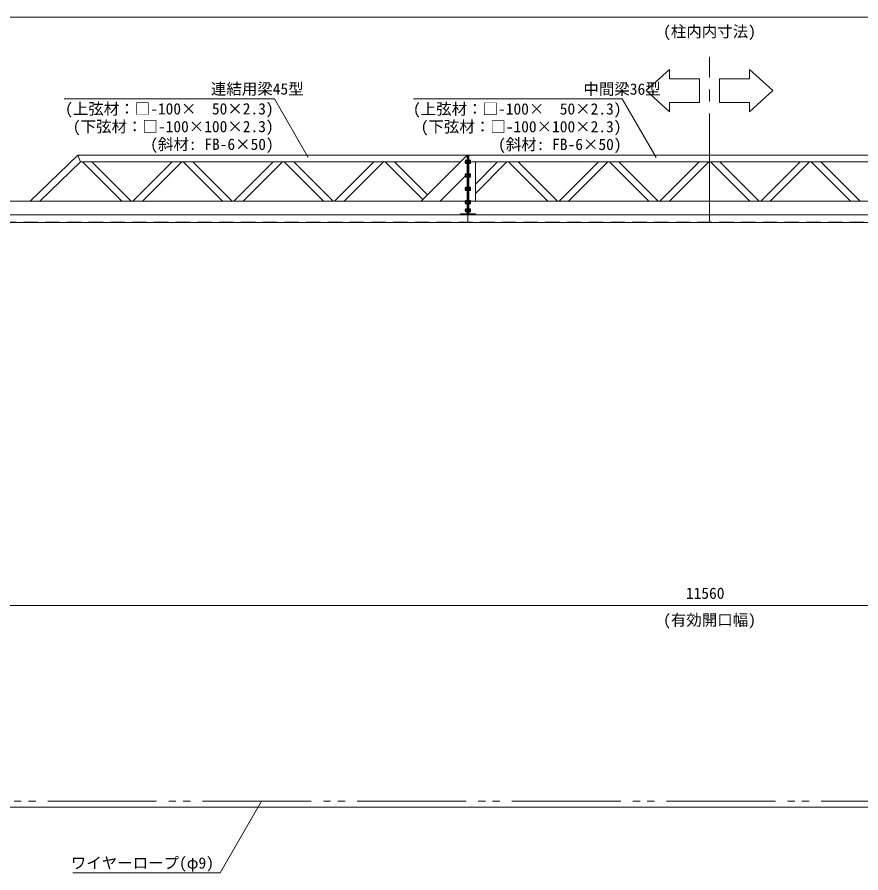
# Model space of a CAD drawing. Units: millimetres, scale not verified. Extents: x 2437 to 26587, y -17325 to 17325.
# Drawn here: x 5770 to 12054, y -13834 to -7461 of the extents above; entities that cross this region are included whole.
import ezdxf
from ezdxf.enums import TextEntityAlignment as Align

# ---------------------------------------------------------------- set-up
doc = ezdxf.new("R2010")
doc.units = ezdxf.units.MM
doc.header["$LTSCALE"] = 90
for name, pattern in [('CHAIN2', [12, 9, -1, 1, -1]), ('DASHED1', [1.8, 1.2, -0.6]), ('DOUBLE_CHAIN2', [12.8, 9, -1, 0.6, -0.6, 0.6, -1])]:
    doc.linetypes.add(name, pattern=pattern)
for name, color, linetype, lineweight in [('0-5_ﾍﾞｰｽﾗｲﾝ', 5, 'Continuous', 18), ('0-6_ﾎﾞﾙﾄ類', 2, 'Continuous', 18), ('0-8_ﾜｲﾔｰﾛｰﾌﾟ', 7, 'DOUBLE_CHAIN2', 18), ('0-B_寸法', 3, 'Continuous', 18), ('1-3_中間梁36', 7, 'Continuous', 18), ('1-4_通芯', 1, 'CHAIN2', 18), ('1-9_文字', 7, 'Continuous', 18), ('1-B_連結用梁45', 7, 'Continuous', 18)]:
    doc.layers.add(name, color=color, linetype=linetype, lineweight=lineweight)
doc.styles.add('ＭＳ ゴシック', font='')
doc.styles.get('ＭＳ ゴシック').set_extended_font_data('MS Gothic')

msp = doc.modelspace()

# ---------------------------------------------------------------- linework, layer by layer
at = {"layer": '0-5_ﾍﾞｰｽﾗｲﾝ'}
msp.add_line((3116.88, -13345), (17776.88, -13345), dxfattribs=at)
at = {"layer": '0-6_ﾎﾞﾙﾄ類'}
for p, q in [((9108.18, -8533), (9106.18, -8535)), ((9106.18, -8545), (9106.18, -8535)), ((9109.58, -8534.2), (9106.98, -8534.2)), ((9108.18, -8547), (9108.18, -8533)), ((9109.58, -8533), (9108.18, -8533)), ((9109.58, -8529.5), (9111.2, -8527.88)), ((9109.58, -8550.5), (9109.58, -8529.5)), ((9111.2, -8533.93), (9118.58, -8533.93)), ((9138.18, -8539.2), (9135.18, -8540)), ((9145.56, -8533.93), (9138.18, -8533.93)), ((9147.18, -8529.5), (9145.56, -8527.88)), ((9147.18, -8550.5), (9147.18, -8529.5)), ((9108.18, -8547), (9106.18, -8545)), ((9109.58, -8545.8), (9106.98, -8545.8)), ((9109.58, -8547), (9108.18, -8547)), ((9109.58, -8550.5), (9111.2, -8552.12)), ((9111.2, -8546.06), (9118.58, -8546.06)), ((9138.18, -8540), (9135.18, -8540.8)), ((9145.56, -8546.06), (9138.18, -8546.06)), ((9147.18, -8550.5), (9145.56, -8552.12)), ((9108.18, -8633), (9106.18, -8635)), ((9106.18, -8645), (9106.18, -8635)), ((9108.18, -8647), (9106.18, -8645)), ((9109.58, -8634.2), (9106.98, -8634.2)), ((9109.58, -8645.8), (9106.98, -8645.8)), ((9108.18, -8647), (9108.18, -8633)), ((9109.58, -8633), (9108.18, -8633)), ((9109.58, -8647), (9108.18, -8647)), ((9109.58, -8629.5), (9111.2, -8627.88)), ((9109.58, -8650.5), (9109.58, -8629.5)), ((9109.58, -8650.5), (9111.2, -8652.12)), ((9111.2, -8633.93), (9118.58, -8633.93)), ((9111.2, -8646.07), (9118.58, -8646.07)), ((9138.18, -8639.2), (9135.18, -8640)), ((9138.18, -8640), (9135.18, -8640.8)), ((9145.56, -8633.93), (9138.18, -8633.93)), ((9145.56, -8646.07), (9138.18, -8646.07)), ((9147.18, -8629.5), (9145.56, -8627.88)), ((9147.18, -8650.5), (9145.56, -8652.12)), ((9147.18, -8650.5), (9147.18, -8629.5)), ((9109.58, -8729.5), (9111.2, -8727.88)), ((9109.58, -8750.5), (9109.58, -8729.5)), ((9147.18, -8729.5), (9145.56, -8727.88)), ((9147.18, -8750.5), (9147.18, -8729.5)), ((9108.18, -8733), (9106.18, -8735)), ((9106.18, -8745), (9106.18, -8735)), ((9108.18, -8747), (9106.18, -8745)), ((9109.58, -8734.2), (9106.98, -8734.2)), ((9109.58, -8745.8), (9106.98, -8745.8)), ((9108.18, -8747), (9108.18, -8733)), ((9109.58, -8733), (9108.18, -8733)), ((9109.58, -8747), (9108.18, -8747)), ((9109.58, -8750.5), (9111.2, -8752.12)), ((9111.2, -8733.94), (9118.58, -8733.94)), ((9111.2, -8746.07), (9118.58, -8746.07)), ((9138.18, -8739.2), (9135.18, -8740)), ((9138.18, -8740), (9135.18, -8740.8)), ((9145.56, -8733.94), (9138.18, -8733.94)), ((9145.56, -8746.07), (9138.18, -8746.07)), ((9147.18, -8750.5), (9145.56, -8752.12)), ((9108.18, -8833), (9106.18, -8835)), ((9106.18, -8845), (9106.18, -8835)), ((9108.18, -8847), (9106.18, -8845)), ((9109.58, -8834.2), (9106.98, -8834.2)), ((9109.58, -8845.8), (9106.98, -8845.8)), ((9108.18, -8847), (9108.18, -8833)), ((9109.58, -8833), (9108.18, -8833)), ((9109.58, -8847), (9108.18, -8847)), ((9109.58, -8829.5), (9111.2, -8827.88)), ((9109.58, -8850.5), (9109.58, -8829.5)), ((9109.58, -8850.5), (9111.2, -8852.12)), ((9111.2, -8833.94), (9118.58, -8833.94)), ((9111.2, -8846.06), (9118.58, -8846.06)), ((9138.18, -8839.2), (9135.18, -8840)), ((9138.18, -8840), (9135.18, -8840.81)), ((9145.56, -8833.94), (9138.18, -8833.94)), ((9145.56, -8846.06), (9138.18, -8846.06)), ((9147.18, -8829.5), (9145.56, -8827.88)), ((9147.18, -8850.5), (9145.56, -8852.12)), ((9147.18, -8850.5), (9147.18, -8829.5)), ((9108.18, -8893), (9106.18, -8895)), ((9106.18, -8905), (9106.18, -8895)), ((9108.18, -8907), (9106.18, -8905)), ((9109.58, -8894.2), (9106.98, -8894.2)), ((9109.58, -8905.8), (9106.98, -8905.8)), ((9108.18, -8907), (9108.18, -8893)), ((9109.58, -8893), (9108.18, -8893)), ((9109.58, -8907), (9108.18, -8907)), ((9109.58, -8889.5), (9111.2, -8887.88)), ((9109.58, -8910.5), (9109.58, -8889.5)), ((9109.58, -8910.5), (9111.2, -8912.12)), ((9111.2, -8893.93), (9118.58, -8893.93)), ((9111.2, -8906.06), (9118.58, -8906.06)), ((9138.18, -8899.2), (9135.18, -8900)), ((9138.18, -8900), (9135.18, -8900.8)), ((9145.56, -8893.93), (9138.18, -8893.93)), ((9145.56, -8906.06), (9138.18, -8906.06)), ((9147.18, -8889.5), (9145.56, -8887.88)), ((9147.18, -8910.5), (9145.56, -8912.12)), ((9147.18, -8910.5), (9147.18, -8889.5))]:
    msp.add_line(p, q, dxfattribs=at)
for points in [[(9111.2, -8527.88), (9118.58, -8527.88), (9118.58, -8552.12), (9111.2, -8552.12)], [(9145.56, -8527.88), (9138.18, -8527.88), (9138.18, -8552.12), (9145.56, -8552.12)], [(9111.2, -8627.88), (9118.58, -8627.88), (9118.58, -8652.12), (9111.2, -8652.12)], [(9145.56, -8627.88), (9138.18, -8627.88), (9138.18, -8652.12), (9145.56, -8652.12)], [(9111.2, -8727.88), (9118.58, -8727.88), (9118.58, -8752.12), (9111.2, -8752.12)], [(9145.56, -8727.88), (9138.18, -8727.88), (9138.18, -8752.12), (9145.56, -8752.12)], [(9111.2, -8827.88), (9118.58, -8827.88), (9118.58, -8852.12), (9111.2, -8852.12)], [(9145.56, -8827.88), (9138.18, -8827.88), (9138.18, -8852.12), (9145.56, -8852.12)], [(9111.2, -8887.88), (9118.58, -8887.88), (9118.58, -8912.12), (9111.2, -8912.12)], [(9145.56, -8887.88), (9138.18, -8887.88), (9138.18, -8912.12), (9145.56, -8912.12)]]:
    msp.add_lwpolyline(points, dxfattribs=at)
for points in [[(9118.58, -8551), (9118.58, -8529), (9120.88, -8529), (9120.88, -8551)], [(9135.18, -8529), (9135.18, -8551), (9132.88, -8551), (9132.88, -8529)], [(9135.18, -8528.65), (9135.18, -8551.35), (9138.18, -8551.35), (9138.18, -8528.65)], [(9118.58, -8651), (9118.58, -8629), (9120.88, -8629), (9120.88, -8651)], [(9135.18, -8629), (9135.18, -8651), (9132.88, -8651), (9132.88, -8629)], [(9135.18, -8628.65), (9135.18, -8651.35), (9138.18, -8651.35), (9138.18, -8628.65)], [(9118.58, -8751), (9118.58, -8729), (9120.88, -8729), (9120.88, -8751)], [(9135.18, -8729), (9135.18, -8751), (9132.88, -8751), (9132.88, -8729)], [(9135.18, -8728.65), (9135.18, -8751.35), (9138.18, -8751.35), (9138.18, -8728.65)], [(9118.58, -8851), (9118.58, -8829), (9120.88, -8829), (9120.88, -8851)], [(9135.18, -8829), (9135.18, -8851), (9132.88, -8851), (9132.88, -8829)], [(9135.18, -8828.65), (9135.18, -8851.35), (9138.18, -8851.35), (9138.18, -8828.65)], [(9118.58, -8911), (9118.58, -8889), (9120.88, -8889), (9120.88, -8911)], [(9135.18, -8889), (9135.18, -8911), (9132.88, -8911), (9132.88, -8889)], [(9135.18, -8888.65), (9135.18, -8911.35), (9138.18, -8911.35), (9138.18, -8888.65)]]:
    msp.add_lwpolyline(points, close=True, dxfattribs=at)
for centre, radius, start, end in [((9121.71, -8540), 12.12, 150, 210), ((9114.24, -8530.91), 4.28, 135, 225), ((9142.52, -8530.91), 4.28, 315, 45), ((9135.05, -8540), 12.12, 330, 30), ((9114.24, -8549.09), 4.28, 135, 225), ((9142.52, -8549.09), 4.28, 315, 45), ((9121.71, -8640), 12.12, 150, 210), ((9114.24, -8630.91), 4.28, 135, 225), ((9114.24, -8649.09), 4.28, 135, 225), ((9142.52, -8630.91), 4.28, 315, 45), ((9135.05, -8640), 12.12, 330, 30), ((9142.52, -8649.09), 4.28, 315, 45), ((9114.24, -8730.91), 4.28, 135, 225), ((9142.52, -8730.91), 4.28, 315, 45), ((9121.71, -8740), 12.12, 150, 210), ((9114.24, -8749.09), 4.28, 135, 225), ((9135.05, -8740), 12.12, 330, 30), ((9142.52, -8749.09), 4.28, 315, 45), ((9121.71, -8840), 12.12, 150, 210), ((9114.24, -8830.91), 4.28, 135, 225), ((9114.24, -8849.1), 4.28, 135, 225), ((9142.52, -8830.91), 4.28, 315, 45), ((9135.05, -8840), 12.12, 330, 30), ((9142.52, -8849.1), 4.28, 315, 45), ((9121.71, -8900), 12.12, 150, 210), ((9114.24, -8890.91), 4.28, 135, 225), ((9114.24, -8909.09), 4.28, 135, 225), ((9142.52, -8890.91), 4.28, 315, 45), ((9135.05, -8900), 12.12, 330, 30), ((9142.52, -8909.09), 4.28, 315, 45)]:
    msp.add_arc(centre, radius, start, end, dxfattribs=at)
at = {"layer": '0-8_ﾜｲﾔｰﾛｰﾌﾟ'}
msp.add_line((17176.88, -13300), (4676.88, -13300), dxfattribs=at)
at = {"layer": '0-B_寸法'}
for p, q in [((4692.88, -7461.4), (17160.88, -7461.4)), ((5204.88, -11843.4), (16632.88, -11843.4))]:
    msp.add_line(p, q, dxfattribs=at)
at = {"layer": '1-3_中間梁36'}
for p, q in [((9132.88, -8540), (9132.88, -8833)), ((9147.18, -8540), (12706.18, -8540)), ((12709.58, -8833), (9147.18, -8833))]:
    msp.add_line(p, q, dxfattribs=at)
at = {"layer": '1-3_中間梁36', "color": 4, "linetype": 'DASHED1', "lineweight": 9}
msp.add_line((12726.88, -8988.4), (9126.88, -8988.4), dxfattribs=at)
at = {"layer": '1-3_中間梁36'}
for points in [[(9126.88, -8933), (9132.88, -8933), (9132.88, -8490), (9126.88, -8490)], [(9723.03, -8833), (9793.75, -8833), (9500.75, -8540), (9430.04, -8540)], [(9876.46, -8833), (9805.75, -8833), (10098.75, -8540), (10169.46, -8540)], [(10474.46, -8833), (10545.16, -8833), (10252.17, -8540), (10181.46, -8540)], [(10627.88, -8833), (10557.17, -8833), (10850.17, -8540), (10920.88, -8540)], [(11225.88, -8833), (11296.59, -8833), (11003.59, -8540), (10932.88, -8540)], [(11379.3, -8833), (11308.59, -8833), (11601.59, -8540), (11672.3, -8540)], [(11977.3, -8833), (12048.01, -8833), (11755.01, -8540), (11684.3, -8540)], [(9126.88, -8990), (12726.88, -8990), (12726.88, -8933), (9126.88, -8933)], [(9182.88, -8933), (9182.88, -8927), (9132.88, -8927), (9132.88, -8933)]]:
    msp.add_lwpolyline(points, close=True, dxfattribs=at)
for points in [[(12720.88, -8540), (12720.88, -8490), (9132.88, -8490), (9132.88, -8540)], [(9147.18, -8833), (9182.88, -8833), (9182.88, -8540), (9147.18, -8540)], [(9182.88, -8704.45), (9347.33, -8540), (9418.04, -8540), (9182.88, -8775.15)], [(9132.88, -8833), (9132.88, -8933), (12720.88, -8933), (12720.88, -8833)]]:
    msp.add_lwpolyline(points, dxfattribs=at)
at = {"layer": '1-4_通芯'}
msp.add_line((10926.88, -8990), (10926.88, -7756.91), dxfattribs=at)
at = {"layer": '1-9_文字'}
for p, q in [((6120.96, -8070.14), (7655.74, -8070.14)), ((7685.66, -8070.14), (7655.74, -8070.14)), ((7937.94, -8507.11), (7685.66, -8070.14)), ((8723.07, -8071), (10246.6, -8071)), ((10276.52, -8071), (10246.6, -8071)), ((10528.8, -8507.96), (10276.52, -8071)), ((7589.8, -13300), (7281.49, -13834)), ((6184.52, -13834), (7281.06, -13834)), ((7281.49, -13834), (7281.06, -13834))]:
    msp.add_line(p, q, dxfattribs=at)
for points in [[(10455.08, -8009.05), (10628.38, -7852.12), (10628.38, -7921.6), (10852.35, -7921.6), (10852.35, -8096.82), (10628.38, -8096.82), (10628.38, -8166.3)], [(11398.67, -8009.05), (11225.38, -7852.12), (11225.38, -7921.6), (11001.41, -7921.6), (11001.41, -8096.82), (11225.38, -8096.82), (11225.38, -8166.3)]]:
    msp.add_lwpolyline(points, close=True, dxfattribs=at)
at = {"layer": '1-B_連結用梁45'}
for p, q in [((6220.88, -8490), (5865.7, -8833)), ((6220.88, -8490), (6241.08, -8540)), ((6220.88, -8490), (9120.88, -8490)), ((6241.08, -8540), (5937.67, -8833)), ((9070.88, -8540), (6241.08, -8540)), ((6326.61, -8540), (6255.91, -8540)), ((6548.9, -8833), (6255.91, -8540)), ((6619.62, -8833), (6326.61, -8540)), ((6631.61, -8833), (6924.62, -8540)), ((6702.33, -8833), (6995.33, -8540)), ((6924.62, -8540), (6995.33, -8540)), ((7078.04, -8540), (7007.33, -8540)), ((7300.32, -8833), (7007.33, -8540)), ((7371.04, -8833), (7078.04, -8540)), ((7383.03, -8833), (7676.04, -8540)), ((7453.75, -8833), (7746.75, -8540)), ((7676.04, -8540), (7746.75, -8540)), ((7829.46, -8540), (7758.75, -8540)), ((8051.75, -8833), (7758.75, -8540)), ((8122.45, -8833), (7829.46, -8540)), ((8134.46, -8833), (8427.46, -8540)), ((8205.16, -8833), (8498.17, -8540)), ((8427.46, -8540), (8498.17, -8540)), ((8510.17, -8540), (8580.88, -8540)), ((4526.88, -8833), (9109.58, -8833)), ((6619.62, -8833), (6548.9, -8833)), ((6631.61, -8833), (6702.33, -8833)), ((7371.04, -8833), (7300.32, -8833)), ((7383.03, -8833), (7453.75, -8833)), ((8122.45, -8833), (8051.75, -8833)), ((8134.46, -8833), (8205.16, -8833))]:
    msp.add_line(p, q, dxfattribs=at)
at = {"layer": '1-B_連結用梁45', "color": 4, "linetype": 'DASHED1', "lineweight": 9}
msp.add_line((4681.88, -8988.4), (9126.88, -8988.4), dxfattribs=at)
at = {"layer": '1-B_連結用梁45'}
for points in [[(9120.88, -8631.42), (9120.88, -8490), (8777.93, -8832.95), (8919.35, -8832.95), (9106.74, -8645.56)], [(8580.88, -8540), (8826.25, -8785.37), (8790.89, -8820.72), (8510.17, -8540)], [(9120.88, -8833), (9120.88, -8933), (4926.88, -8933)], [(5526.88, -8933), (9126.88, -8933), (9126.88, -8990), (5526.88, -8990), (5526.88, -8987)]]:
    msp.add_lwpolyline(points, dxfattribs=at)
for points in [[(9126.88, -8933), (9120.88, -8933), (9120.88, -8490), (9126.88, -8490)], [(9070.88, -8933), (9070.88, -8927), (9120.88, -8927), (9120.88, -8933)]]:
    msp.add_lwpolyline(points, close=True, dxfattribs=at)

# ---------------------------------------------------------------- texts
at = {"layer": '0-B_寸法', "style": 'ＭＳ ゴシック'}
for s, p in [('(柱内内寸法)', (10581.28, -7636.12)), ('11560', (10750.64, -11818.92)), ('(有効開口幅)', (10581.28, -12018.12))]:
    msp.add_text(s, height=84.46, dxfattribs=at).set_placement(p, align=Align.BOTTOM_LEFT)
at = {"layer": '1-9_文字', "style": 'ＭＳ ゴシック'}
for s, p in [('                   連結用梁45型', (6120.96, -8063.66)), ('                      中間梁36型', (8723.07, -8064.52)), ('(上弦材：□-100×  50×2.3)', (6127.21, -8211.83)), ('(上弦材：□-100×  50×2.3)', (8718.08, -8212.69)), ('(下弦材：□-100×100×2.3)', (6184.81, -8343.83)), ('(下弦材：□-100×100×2.3)', (8775.67, -8344.69)), ('(斜材: FB-6×50)', (6760.81, -8475.83)), ('(斜材: FB-6×50)', (9351.67, -8476.69)), ('ワイヤーロープ(φ9)', (6169.18, -13827.52))]:
    msp.add_text(s, height=84.46, dxfattribs=at).set_placement(p, align=Align.BOTTOM_LEFT)

doc.saveas('drawing.dxf')
